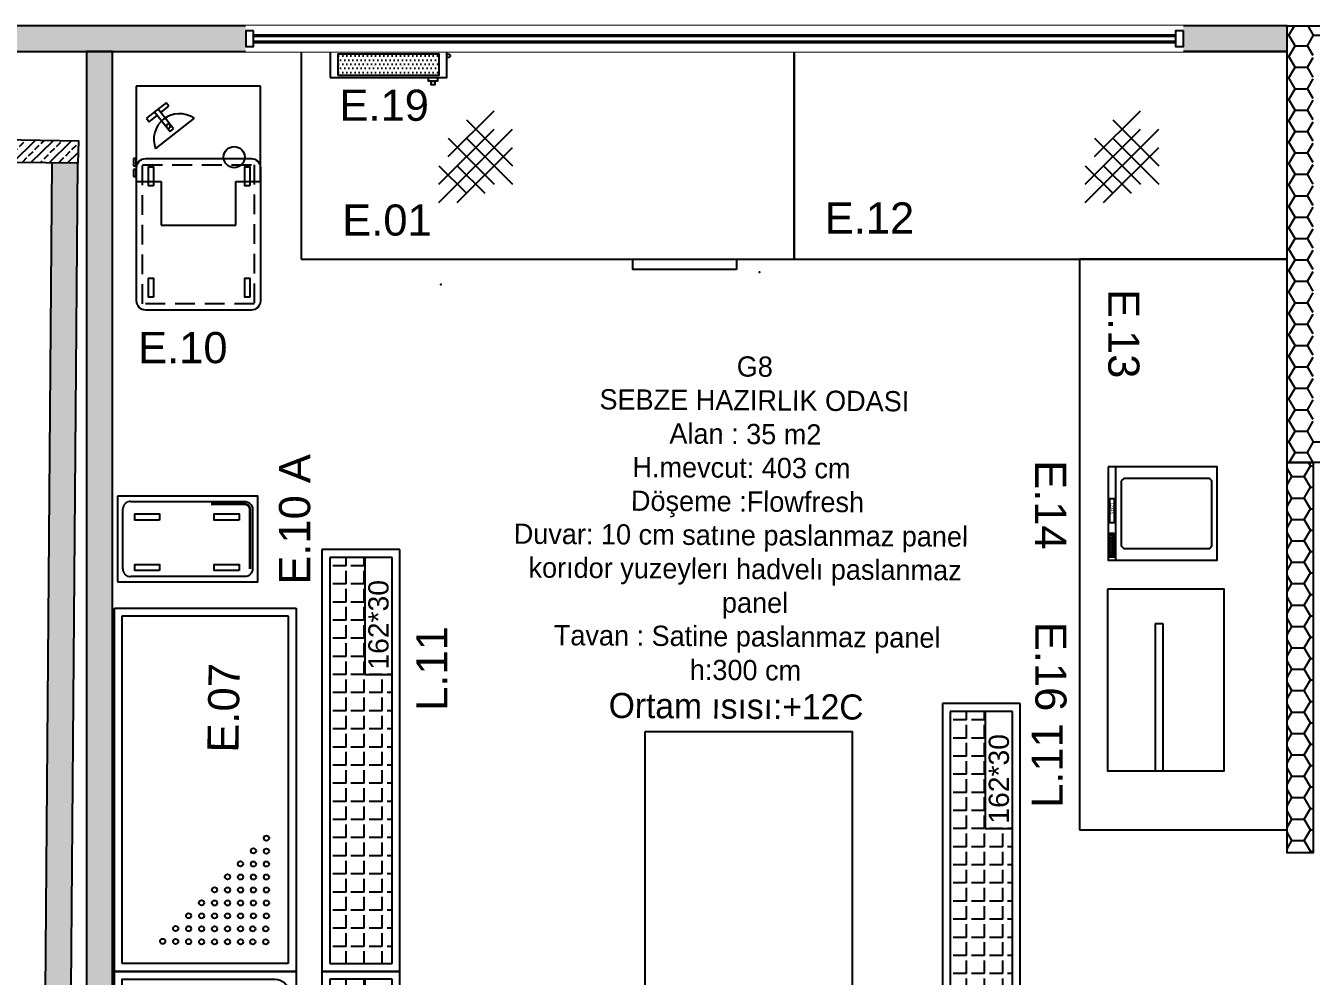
# Model space of a CAD drawing. Header units: millimetres. Extents: x 17474 to 44983, y -1049 to 14585.
# Drawn here: x 20660.9 to 21156.4, y 239.8 to 606.2 of the extents above; entities that cross this region are included whole.
import ezdxf

# ---------------------------------------------------------------- set-up
doc = ezdxf.new("R2010")
doc.units = ezdxf.units.MM
doc.set_wipeout_variables(frame=1)
doc.linetypes.add('DASHED', pattern=[19.05, 12.7, -6.35])
doc.linetypes.add('HIDDEN', pattern=[0.375, 0.25, -0.125])
for name, color, linetype in [('-DWG_DETAY1', 7, 'Continuous'), ('-DWG_DETAY2', 7, 'Continuous'), ('10 CM  SOĞUK ODA PANEL-PASLANMAZ KAPLAMA', 253, 'Continuous'), ('DUVARIC', 254, 'Continuous'), ('Kıtc-002 Çizgi', 7, 'Continuous'), ('Kıtc-028 Yer Izgarası', 252, 'Continuous'), ('S2000-001 Duvar', 6, 'Continuous'), ('S2000-002 Çizgi', 7, 'Continuous'), ('TXT-YOO', 7, 'Continuous'), ('YAZI-1_OGE', 255, 'Continuous')]:
    doc.layers.add(name, color=color, linetype=linetype)
doc.layers.add('INT-CAM', color=7, linetype='Continuous', true_color=0x71c1ba)
doc.styles.add('MEKAN', font='stylu.ttf', dxfattribs={"height": 13})
doc.styles.get("Standard").update_dxf_attribs({"font": 'arial.ttf'})
doc.styles.add('X_Roads$0$Standard', font='arial.ttf')
pattern_1 = [(44.669988, (-17068.903, -6479.164), (-3.5151114, 3.5558391), []), (44.669988, (-17065.373, -6479.1844), (-3.5151114, 3.5558391), [2.4, -1])]

# ---------------------------------------------------------------- blocks, each defined once
blk = doc.blocks.new('A$C08286D81')
at = {"layer": 'S2000-002 Çizgi'}
h = blk.add_hatch(dxfattribs=at)
h.set_pattern_fill('DOTS', color=256, style=0)
h.set_pattern_definition([(0, (-5258.2797, -8365.3325), (0.79375, 1.5875), [0, -1.5875])])
h.paths.add_polyline_path([(3, 11.83), (3, 3.83), (42, 3.83), (42, 11.83)])
for points in [[(0, 2.83), (45, 2.83), (45, 12.83), (0, 12.83)], [(3, 3.83), (42, 3.83), (42, 11.83), (3, 11.83)], [(45, 11.83), (45.9, 11.83), (46.2, 11.53), (46.2, 10.93), (45.9, 10.63), (45, 10.63)], [(37.83, 2.83), (41.38, 2.83), (41.38, 1.42), (37.83, 1.42)], [(38.9, 1.42), (40.31, 1.42), (40.31, 0), (38.9, 0)]]:
    blk.add_lwpolyline(points, close=True, dxfattribs=at)
blk = doc.blocks.new('A$C038F777B')
at = {"layer": '-DWG_DETAY1', "color": 0}
blk.add_lwpolyline([(0.6, 10.6), (0.6, 80.6), (140.6, 80.6), (140.6, 10.6)], close=True, dxfattribs=at)
at = {"layer": '-DWG_DETAY1', "color": 0, "linetype": 'Continuous'}
blk.add_lwpolyline([(3.6, 18.6), (3.6, 77.6), (137.6, 77.6), (137.6, 18.6, -0.414214), (132.6, 13.6), (8.6, 13.6, -0.414214)], format="xyb", close=True, dxfattribs=at)
at = {"layer": '-DWG_DETAY1', "color": 0}
blk.add_lwpolyline([(9.6, 71.6), (131.6, 71.6, -0.414214), (134.6, 68.6), (134.6, 19.6, -0.414214), (131.6, 16.6), (9.6, 16.6, -0.414214), (6.6, 19.6), (6.6, 68.6, -0.414214)], format="xyb", close=True, dxfattribs=at)
at = {"layer": '-DWG_DETAY2', "color": 0}
for points in [[(12.6, 70.6), (12.6, 60.6)], [(7.6, 65.6), (17.6, 65.6)]]:
    blk.add_lwpolyline(points, dxfattribs=at)
blk.add_circle((12.6, 65.6), 4, dxfattribs=at)
blk = doc.blocks.new('A$C011E478F')
at = {"layer": '-DWG_DETAY1', "color": 0, "linetype": 'Continuous'}
for p, q in [((0.6, 70.6), (140.6, 70.6)), ((0.6, 0.6), (0.6, 70.6)), ((140.6, 70.6), (140.6, 0.6)), ((3.6, 3.6), (3.6, 67.6)), ((3.6, 67.6), (137.6, 67.6)), ((137.6, 67.6), (137.6, 3.6)), ((140.6, 0.6), (0.6, 0.6)), ((137.6, 3.6), (3.6, 3.6))]:
    blk.add_line(p, q, dxfattribs=at)
at = {"layer": '-DWG_DETAY2', "color": 0}
for centre in [(12.21, 52.03), (12.13, 47.02), (17.13, 47.02), (12.06, 42.01), (17.06, 42.01), (22.06, 42.01), (11.98, 37), (16.98, 37), (21.98, 37), (27.06, 37.01), (11.98, 32), (16.98, 32), (21.98, 32), (26.98, 32), (32.06, 32.01), (11.98, 27), (16.98, 27), (21.98, 27), (26.98, 27), (31.98, 27), (37.06, 27.01), (11.98, 22), (16.98, 22), (21.98, 22), (26.98, 22), (31.98, 22), (36.98, 22), (42.06, 22.01), (11.98, 17.26), (16.98, 17.26), (21.98, 17), (26.98, 17), (31.98, 17), (36.98, 17), (41.98, 17), (47.06, 17.01), (11.98, 12.26), (16.98, 12.26), (21.98, 12), (26.98, 12), (31.98, 12), (36.98, 12), (41.98, 12), (46.98, 12), (51.98, 12)]:
    blk.add_circle(centre, 1, dxfattribs=at)
blk = doc.blocks.new('A$C7EDC4134')
for p, q in [((0, 49.54), (0, 86.28)), ((0, 86.28), (47.92, 86.28)), ((47.92, 86.28), (47.92, 49.54)), ((35.38, 78.55), (36.43, 79.85)), ((36.43, 79.85), (43.95, 73.91)), ((33.6, 69.89), (39.54, 77.4)), ((40.84, 76.36), (34.9, 68.84)), ((38.5, 76.09), (35.38, 78.55)), ((39.54, 77.4), (40.84, 76.36)), ((42.9, 72.61), (39.81, 75.05)), ((25.66, 73.9), (40.52, 62.28)), ((34.9, 68.84), (33.6, 69.89)), ((43.95, 73.91), (42.9, 72.61)), ((47.92, 55.65), (47.92, 58.38)), ((47.92, 58.38), (48.96, 58.38)), ((48.96, 55.65), (47.92, 55.65)), ((48.96, 58.38), (48.96, 55.65)), ((47.92, 51.49), (47.92, 54.22)), ((47.92, 54.22), (48.96, 54.22)), ((48.96, 51.49), (47.92, 51.49)), ((48.96, 54.22), (48.96, 51.49)), ((9.58, 49.54), (0, 49.54)), ((9.58, 32.77), (9.58, 49.54)), ((38.33, 49.54), (38.33, 32.77)), ((47.92, 49.54), (38.33, 49.54)), ((38.33, 32.77), (9.58, 32.77))]:
    blk.add_line(p, q)
at = {"ltscale": 0.6}
blk.add_lwpolyline([(3.63, 0), (44.29, 0, 0.414214), (47.83, 3.54), (47.83, 54.83, 0.414214), (44.29, 58.37), (3.63, 58.37, 0.414214), (0.09, 54.83), (0.09, 3.54, 0.414214)], format="xyb", close=True, dxfattribs=at)
at = {"linetype": 'DASHED', "ltscale": 0.6}
blk.add_lwpolyline([(2.45, 2.36), (45.47, 2.36), (45.47, 56.01), (2.45, 56.01)], close=True, dxfattribs=at)
at = {"ltscale": 0.6}
for points in [[(4.09, 47.87), (6.04, 47.87), (6.04, 55.25), (4.09, 55.25)], [(41.23, 47.87), (43.17, 47.87), (43.17, 55.25), (41.23, 55.25)], [(4.09, 4.93), (6.04, 4.93), (6.04, 12.3), (4.09, 12.3)], [(41.23, 4.93), (43.17, 4.93), (43.17, 12.3), (41.23, 12.3)]]:
    blk.add_lwpolyline(points, close=True, dxfattribs=at)
at = {"extrusion": (0, 0, -1)}
for centre, major_axis, start_param, end_param in [((31.3, 65.82), (6.97, -6.97), 3.317541, 5.874128), ((35.56, 70.85), (0.544, 0.544), 2.356194, 5.497787), ((35.56, 70.85), (0.544, -0.544), 3.926991, 7.068583), ((10.19, 58.95), (2.89, -2.89), 0.785398, 7.068583)]:
    blk.add_ellipse(centre, major_axis=major_axis, ratio=1, start_param=start_param, end_param=end_param, dxfattribs=at)
blk = doc.blocks.new('A$C4F8968D0')
blk.add_line((13.15, 18.31), (13.15, 21.31))
at = {"layer": 'S2000-002 Çizgi'}
for p, q in [((13.15, 21.31), (70, 21.31)), ((13.15, 18.31), (70, 18.31))]:
    blk.add_line(p, q, dxfattribs=at)
blk.add_lwpolyline([(0, 0), (70, 0), (70, 45), (0, 45)], close=True, dxfattribs=at)
blk = doc.blocks.new('A$C36841426')
at = {"layer": 'S2000-002 Çizgi'}
for p, q in [((36, 3), (0, 3)), ((25.59, 1.48), (34.9, 1.48)), ((26.55, 2.36), (26.55, 0.61)), ((27.5, 2.36), (27.5, 0.61)), ((28.45, 2.36), (28.45, 0.61)), ((29.4, 2.36), (29.4, 0.61)), ((30.35, 2.36), (30.35, 0.61)), ((31.3, 2.36), (31.3, 0.61)), ((32.25, 2.36), (32.25, 0.61)), ((33.2, 2.36), (33.2, 0.61)), ((34.15, 2.36), (34.15, 0.61))]:
    blk.add_line(p, q, dxfattribs=at)
for points in [[(0, 0), (36, 0), (36, 42), (0, 42)], [(5.5, 5), (30.5, 5), (31.5, 6), (31.5, 39), (30.5, 40), (5.5, 40), (4.5, 39), (4.5, 6)], [(12.32, 2.36), (21.62, 2.36), (21.62, 0.61), (12.32, 0.61)], [(25.59, 2.36), (34.9, 2.36), (34.9, 0.61), (25.59, 0.61)]]:
    blk.add_lwpolyline(points, close=True, dxfattribs=at)
blk.add_text('12345', height=1.12, dxfattribs=at).set_placement((13.85, 1))
blk = doc.blocks.new('gn-11')
at = {"layer": '-DWG_DETAY1', "color": 0}
blk.add_lwpolyline([(0, -32), (0, -54), (33, -54), (33, -34)], dxfattribs=at)
for points in [[(28, -52), (5, -52, -0.414214), (2, -49), (2, -32, -0.414214)], [(31, -34), (31, -49, -0.414214), (28, -52)]]:
    blk.add_lwpolyline(points, format="xyb", dxfattribs=at)
at = {"layer": '-DWG_DETAY1', "color": 0, "const_width": 1}
blk.add_lwpolyline([(30, -36), (30, -48.8, -0.414214), (27.8, -51), (5, -51)], format="xyb", dxfattribs=at)
at = {"layer": '-DWG_DETAY2', "color": 0, "linetype": 'HIDDEN'}
for points in [[(33, 0), (0, 0), (0, -32)], [(33, -34), (33, 0)]]:
    blk.add_lwpolyline(points, dxfattribs=at)
blk.add_lwpolyline([(2, -32), (2, -5, -0.414214), (5, -2), (28, -2, -0.414214), (31, -5), (31, -34, -0.414214)], format="xyb", dxfattribs=at)
blk = doc.blocks.new('A$C1B443156')
for points in [[(7.19, 28.69), (16.75, 28.69), (16.75, 26.36), (7.19, 26.36)], [(37.85, 28.69), (47.4, 28.69), (47.4, 26.36), (37.85, 26.36)], [(7.19, 9.18), (16.75, 9.18), (16.75, 6.85), (7.19, 6.85)], [(37.85, 9.18), (47.4, 9.18), (47.4, 6.85), (37.85, 6.85)]]:
    blk.add_lwpolyline(points, close=True)
at = {"rotation": 270}
blk.add_blockref('gn-11', (54, 33), dxfattribs=at)
blk = doc.blocks.new('T_PC')
at = {"layer": '-DWG_DETAY2', "color": 0}
for points in [[(27.93, 27.07), (45.61, 44.75)], [(35, 41.21), (52.68, 23.54)], [(24.39, 9.39), (52.68, 37.68)], [(24.39, 16.46), (45.61, 37.68)], [(27.93, 34.14), (45.61, 16.46)], [(31.46, 9.39), (52.68, 30.61)], [(35, 34.14), (52.68, 16.46)], [(24.39, 23.54), (35, 12.93)], [(31.46, 23.54), (42.07, 12.93)]]:
    blk.add_lwpolyline(points, dxfattribs=at)
blk = doc.blocks.new('A$C42E62341')
at = {"layer": 'Kıtc-028 Yer Izgarası'}
for p, q in [((162.6, 30), (0, 30)), ((0, 30), (0, 0)), ((162.6, 0), (162.6, 30)), ((159.6, 27), (3, 27)), ((3, 27), (3, 3)), ((9.65, 20.72), (9.65, 25.8)), ((16.63, 20.72), (16.63, 25.8)), ((23.62, 20.72), (23.62, 25.8)), ((30.6, 20.72), (30.6, 25.8)), ((37.59, 20.72), (37.59, 25.8)), ((44.57, 20.72), (44.57, 25.8)), ((51.56, 20.72), (51.56, 25.8)), ((58.54, 20.72), (58.54, 25.8)), ((65.53, 20.72), (65.53, 25.8)), ((72.51, 20.72), (72.51, 25.8)), ((79.5, 20.72), (79.5, 25.8)), ((86.48, 20.72), (86.48, 25.8)), ((93.47, 20.72), (93.47, 25.8)), ((100.45, 20.72), (100.45, 25.8)), ((107.44, 20.72), (107.44, 25.8)), ((114.42, 20.72), (114.42, 25.8)), ((121.41, 20.72), (121.41, 25.8)), ((128.39, 20.72), (128.39, 25.8)), ((135.38, 20.72), (135.38, 25.8)), ((142.36, 20.72), (142.36, 25.8)), ((149.35, 20.72), (149.35, 25.8)), ((156.33, 20.72), (156.33, 25.8)), ((159.6, 3), (159.6, 27)), ((3, 20.72), (7.74, 20.72)), ((9.65, 20.72), (14.73, 20.72)), ((16.63, 20.72), (21.71, 20.72)), ((23.62, 20.72), (28.7, 20.72)), ((30.6, 20.72), (35.68, 20.72)), ((37.59, 20.72), (42.67, 20.72)), ((44.57, 20.72), (49.65, 20.72)), ((51.56, 20.72), (56.64, 20.72)), ((58.54, 20.72), (63.62, 20.72)), ((65.53, 20.72), (70.61, 20.72)), ((72.51, 20.72), (77.59, 20.72)), ((79.5, 20.72), (84.58, 20.72)), ((86.48, 20.72), (91.56, 20.72)), ((93.47, 20.72), (98.55, 20.72)), ((100.45, 20.72), (105.53, 20.72)), ((107.44, 20.72), (112.52, 20.72)), ((114.42, 20.72), (119.5, 20.72)), ((121.41, 20.72), (126.49, 20.72)), ((128.39, 20.72), (133.47, 20.72)), ((135.38, 20.72), (140.46, 20.72)), ((142.36, 20.72), (147.44, 20.72)), ((149.35, 20.72), (154.43, 20.72)), ((156.33, 20.72), (159.6, 20.72)), ((9.65, 13.74), (9.65, 18.82)), ((16.63, 13.74), (16.63, 18.82)), ((23.62, 13.74), (23.62, 18.82)), ((30.6, 13.74), (30.6, 18.82)), ((37.59, 13.74), (37.59, 18.82)), ((44.57, 13.74), (44.57, 18.82)), ((51.56, 13.74), (51.56, 18.82)), ((58.54, 13.74), (58.54, 18.82)), ((65.53, 13.74), (65.53, 18.82)), ((72.51, 13.74), (72.51, 18.82)), ((79.5, 13.74), (79.5, 18.82)), ((86.48, 13.74), (86.48, 18.82)), ((93.47, 13.74), (93.47, 18.82)), ((100.45, 13.74), (100.45, 18.82)), ((107.44, 13.74), (107.44, 18.82)), ((114.42, 13.74), (114.42, 18.82)), ((121.41, 13.74), (121.41, 18.82)), ((128.39, 13.74), (128.39, 18.82)), ((135.38, 13.74), (135.38, 18.82)), ((142.36, 13.74), (142.36, 18.82)), ((149.35, 13.74), (149.35, 18.82)), ((156.33, 13.74), (156.33, 18.82)), ((3, 13.74), (7.74, 13.74)), ((9.65, 13.74), (14.73, 13.74)), ((9.65, 6.75), (9.65, 11.83)), ((16.63, 13.74), (21.71, 13.74)), ((16.63, 6.75), (16.63, 11.83)), ((23.62, 13.74), (28.7, 13.74)), ((23.62, 6.75), (23.62, 11.83)), ((30.6, 13.74), (35.68, 13.74)), ((30.6, 6.75), (30.6, 11.83)), ((37.59, 13.74), (42.67, 13.74)), ((37.59, 6.75), (37.59, 11.83)), ((44.57, 13.74), (49.65, 13.74)), ((44.57, 6.75), (44.57, 11.83)), ((51.56, 13.74), (56.64, 13.74)), ((51.56, 6.75), (51.56, 11.83)), ((58.54, 13.74), (63.62, 13.74)), ((58.54, 6.75), (58.54, 11.83)), ((65.53, 13.74), (70.61, 13.74)), ((65.53, 6.75), (65.53, 11.83)), ((72.51, 13.74), (77.59, 13.74)), ((72.51, 6.75), (72.51, 11.83)), ((79.5, 13.74), (84.58, 13.74)), ((79.5, 6.75), (79.5, 11.83)), ((86.48, 13.74), (91.56, 13.74)), ((86.48, 6.75), (86.48, 11.83)), ((93.47, 13.74), (98.55, 13.74)), ((93.47, 6.75), (93.47, 11.83)), ((100.45, 13.74), (105.53, 13.74)), ((100.45, 6.75), (100.45, 11.83)), ((107.44, 13.74), (112.52, 13.74)), ((107.44, 6.75), (107.44, 11.83)), ((114.42, 13.74), (119.5, 13.74)), ((159.6, 13.5), (114.42, 13.5)), ((114.42, 13.5), (114.42, 3)), ((114.42, 6.75), (114.42, 11.83)), ((121.41, 13.74), (126.49, 13.74)), ((128.39, 13.74), (133.47, 13.74)), ((135.38, 13.74), (140.46, 13.74)), ((142.36, 13.74), (147.44, 13.74)), ((149.35, 13.74), (154.43, 13.74)), ((156.33, 13.74), (159.6, 13.74)), ((159.6, 3), (159.6, 13.5)), ((3, 6.75), (7.74, 6.75)), ((9.65, 6.75), (14.73, 6.75)), ((16.63, 6.75), (21.71, 6.75)), ((23.62, 6.75), (28.7, 6.75)), ((30.6, 6.75), (35.68, 6.75)), ((37.59, 6.75), (42.67, 6.75)), ((44.57, 6.75), (49.65, 6.75)), ((51.56, 6.75), (56.64, 6.75)), ((58.54, 6.75), (63.62, 6.75)), ((65.53, 6.75), (70.61, 6.75)), ((72.51, 6.75), (77.59, 6.75)), ((79.5, 6.75), (84.58, 6.75)), ((86.48, 6.75), (91.56, 6.75)), ((93.47, 6.75), (98.55, 6.75)), ((100.45, 6.75), (105.53, 6.75)), ((107.44, 6.75), (112.52, 6.75)), ((0, 0), (162.6, 0)), ((3, 3), (159.6, 3)), ((9.65, 3), (9.65, 4.85)), ((16.63, 3), (16.63, 4.85)), ((23.62, 3), (23.62, 4.85)), ((30.6, 3), (30.6, 4.85)), ((37.59, 3), (37.59, 4.85)), ((44.57, 3), (44.57, 4.85)), ((51.56, 3), (51.56, 4.85)), ((58.54, 3), (58.54, 4.85)), ((65.53, 3), (65.53, 4.85)), ((72.51, 3), (72.51, 4.85)), ((79.5, 3), (79.5, 4.85)), ((86.48, 3), (86.48, 4.85)), ((93.47, 3), (93.47, 4.85)), ((100.45, 3), (100.45, 4.85)), ((107.44, 3), (107.44, 4.85)), ((114.42, 3), (114.42, 4.85)), ((118.87, 3), (159.6, 3))]:
    blk.add_line(p, q, dxfattribs=at)
blk.add_text('162*30', height=7.8, dxfattribs=at).set_placement((116.33, 4.35))

msp = doc.modelspace()

# ---------------------------------------------------------------- hatches: boundary and pattern name
at = {"layer": '10 CM  SOĞUK ODA PANEL-PASLANMAZ KAPLAMA'}
h = msp.add_hatch(dxfattribs=at)
h.set_pattern_fill('HONEY', color=256, scale=1.5)
h.set_pattern_definition([(0, (14656.986, 2113.2878), (7.14375, 4.124446), [4.7625, -9.525]), (120, (14656.986, 2113.2878), (-7.14375, 4.124446), [4.7625, -9.525]), (60, (14656.986, 2113.2878), (2e-08, 8.248892), [-9.525, 4.7625])])
h.paths.add_polyline_path([(21147.1, 596.16), (21147.1, 606.16), (18513.31, 606.16), (18513.31, 596.16)])
h = msp.add_hatch(dxfattribs=at)
h.set_pattern_fill('HONEY', color=256, scale=1.5)
h.set_pattern_definition([(0, (-17068.903, -6479.164), (7.14375, 4.12444597), [4.7625, -9.525]), (120, (-17068.903, -6479.164), (-7.14375, 4.124446), [4.7625, -9.525]), (60, (-17068.903, -6479.164), (2e-08, 8.24889196), [-9.525, 4.7625])])
h.paths.add_polyline_path([(21147.1, 606.15), (21213.94, 606.15), (21213.94, 437.77), (21147.1, 437.77)])
h.paths.add_polyline_path([(21157.1, 596.15), (21203.94, 596.15), (21203.94, 447.77), (21157.1, 447.77)], flags=16)
h = msp.add_hatch(dxfattribs=at)
h.set_pattern_fill('HONEY', color=256, scale=1.5)
h.set_pattern_definition([(0, (14799.5987, 2127.788), (7.14375, 4.124446), [4.7625, -9.525]), (120, (14799.5987, 2127.788), (-7.14375, 4.124446), [4.7625, -9.525]), (60, (14799.5987, 2127.788), (2e-08, 8.248892), [-9.525, 4.7625])])
h.paths.add_polyline_path([(20684.34, -189.76), (20694.34, -189.76), (20694.34, 596.16), (20684.33, 596.16)])
h = msp.add_hatch(dxfattribs=at)
h.set_pattern_fill('HONEY', color=256, scale=1.5)
h.set_pattern_definition([(0, (14969.5863, 1995.5105), (7.14375, 4.124446), [4.7625, -9.525]), (120, (14969.5863, 1995.5105), (-7.14375, 4.124446), [4.7625, -9.525]), (60, (14969.5863, 1995.5105), (2e-08, 8.248892), [-9.525, 4.7625])])
h.paths.add_polyline_path([(21157.1, 437.77), (21157.1, 287.33), (21147.1, 287.33), (21147.1, 437.77)])
at = {"layer": 'DUVARIC'}
h = msp.add_hatch(dxfattribs=at)
h.set_pattern_fill('JIS_STN_2.5', color=256, scale=2, angle=-0.33)
h.set_pattern_definition(pattern_1)
h.paths.add_polyline_path([(20680.99, 553.2), (20522.79, 554.89), (20523.03, 564.49), (20659.19, 562.2), (20681.19, 561.8)])
h = msp.add_hatch(dxfattribs=at)
h.set_pattern_fill('JIS_STN_2.5', color=256, scale=2, angle=-0.33)
h.set_pattern_definition(pattern_1)
edge = h.paths.add_edge_path()
edge.add_line((22025.39, -209.9), (21875.39, -206.7))
edge.add_line((21875.39, -206.7), (21875.39, -200.1))
edge.add_line((21875.39, -200.1), (21854.69, -200.1))
edge.add_line((21854.69, -200.1), (21805.29, -199.4))
edge.add_line((21805.29, -199.4), (21805.29, -225.6))
edge.add_line((21805.29, -225.6), (21482.69, -221.4))
edge.add_line((21482.69, -221.4), (21216.09, -217.8))
edge.add_line((21216.09, -217.8), (21216.09, -192.8))
edge.add_line((21216.09, -192.8), (21183.19, -193.5))
edge.add_line((21183.19, -193.5), (21129.49, -193.2))
edge.add_line((21129.49, -193.2), (21128.69, -216.7))
edge.add_line((21128.69, -216.7), (20674.79, -210.9))
edge.add_line((20674.79, -210.9), (20680.99, 553.2))
edge.add_line((20680.99, 553.2), (20670.99, 553.28))
edge.add_line((20670.99, 553.28), (20664.64, -229.47))
edge.add_line((20664.64, -229.47), (21148.07, -235.65))
edge.add_line((21148.07, -235.65), (21148.87, -212.01))
edge.add_line((21148.87, -212.01), (21183.4, -212.2))
edge.add_line((21183.4, -212.2), (21196.15, -211.93))
edge.add_line((21196.15, -211.93), (21196.15, -236.23))
edge.add_line((21196.15, -236.23), (21482.49, -240.1))
edge.add_line((21482.49, -240.1), (21825.35, -244.56))
edge.add_line((21825.35, -244.56), (21825.35, -218.38))
edge.add_line((21825.35, -218.38), (21854.6, -218.8))
edge.add_line((21854.6, -218.8), (21855.45, -218.8))
edge.add_line((21855.45, -218.8), (21855.45, -224.98))
edge.add_line((21855.45, -224.98), (22025.02, -228.59))
edge.add_line((22025.02, -228.59), (22025.34, -209.9))

# ---------------------------------------------------------------- linework, layer by layer
at = {"layer": '10 CM  SOĞUK ODA PANEL-PASLANMAZ KAPLAMA'}
for points in [[(21147.1, 606.16), (18513.31, 606.16), (18513.31, 596.16), (21147.1, 596.16)], [(21147.1, 606.15), (21213.94, 606.15), (21213.94, 437.77), (21147.1, 437.77)]]:
    msp.add_lwpolyline(points, close=True, dxfattribs=at)
for points in [[(20684.34, -189.76), (20694.34, -189.76), (20694.34, 596.16), (20684.33, 596.16), (20684.34, -189.76)], [(21157.1, 437.77), (21157.1, 287.33), (21147.1, 287.33), (21147.1, 437.77), (21157.1, 437.77)]]:
    msp.add_lwpolyline(points, dxfattribs=at)
at = {"layer": 'DUVARIC'}
msp.add_lwpolyline([(20680.99, 553.2), (20522.79, 554.89), (20523.03, 564.49), (20659.19, 562.2), (20681.19, 561.8)], close=True, dxfattribs=at)
msp.add_lwpolyline([(21805.29, -225.6), (21482.69, -221.4), (21216.09, -217.8), (21216.09, -192.8), (21183.19, -193.5), (21129.49, -193.2), (21128.69, -216.7), (20674.79, -210.9), (20680.99, 553.2), (20670.99, 553.28), (20664.64, -229.47), (21148.07, -235.65), (21148.87, -212.01), (21183.4, -212.2), (21196.15, -211.93), (21196.15, -236.23), (21482.49, -240.1), (21825.35, -244.56)], dxfattribs=at)
at = {"layer": 'S2000-001 Duvar', "color": 74}
for points in [[(20767.1, 516.16), (20957.1, 516.16), (20957.1, 596.16), (20767.1, 596.16)], [(20957.1, 516.16), (21147.1, 516.16), (21147.1, 596.16), (20957.1, 596.16)], [(20899.56, 334.02), (20899.56, 104.02), (20979.56, 104.02), (20979.56, 334.02)]]:
    msp.add_lwpolyline(points, close=True, dxfattribs=at)
at = {"layer": 'S2000-001 Duvar', "color": 0}
msp.add_lwpolyline([(20934.91, 512.16), (20894.91, 512.16), (20894.91, 516.16), (20934.91, 516.16)], close=True, dxfattribs=at)
at = {"layer": 'S2000-001 Duvar'}
msp.add_lwpolyline([(21067.1, 296.16), (21147.1, 296.16), (21147.1, 516.16), (21067.1, 516.16)], close=True, dxfattribs=at)
at = {"layer": 'S2000-001 Duvar', "color": 3}
for p in [(20943.73, 511.2), (20820.93, 506.38)]:
    msp.add_point(p, dxfattribs=at)

# ---------------------------------------------------------------- block references
at = {"layer": 'Kıtc-002 Çizgi'}
for name, p, rotation in [('A$C36841426', (21078.12, 436.19), 270), ('A$C42E62341', (20805.1, 241.64), 90), ('A$C42E62341', (21044.22, 182.25), 90), ('A$C42E62341', (20805.1, 79.04), 90)]:
    msp.add_blockref(name, p, dxfattribs=dict(at, rotation=rotation))
at = {"layer": 'S2000-001 Duvar', "xscale": -1}
msp.add_blockref('A$C7EDC4134', (20751.44, 496.56), dxfattribs=at)
at = {"layer": 'S2000-001 Duvar', "color": 74}
for p in [(20795.8, 528.65), (21044.92, 528.65)]:
    msp.add_blockref('T_PC', p, dxfattribs=at)
at = {"layer": 'S2000-001 Duvar', "rotation": 180}
msp.add_blockref('A$C1B443156', (20750.34, 424.8), dxfattribs=at)
at = {"layer": 'S2000-002 Çizgi'}
msp.add_blockref('A$C08286D81', (20778.27, 583.33), dxfattribs=at)
for name, p, rotation in [('A$C4F8968D0', (21077.87, 388.94), 269.9999999999999), ('A$C011E478F', (20765.7, 241.04), 89.9999999999998), ('A$C038F777B', (20775.7, 101.04), 89.9999999999998)]:
    msp.add_blockref(name, p, dxfattribs=dict(at, rotation=rotation))

# ---------------------------------------------------------------- texts
at = {"layer": 'S2000-001 Duvar', "char_height": 12, "attachment_point": 1, "style": 'X_Roads$0$Standard'}
for s, insert in [('{\\C0;E.01}', (20782.9, 537.26)), ('{\\C0;E.12}', (20968.88, 538.06)), ('{\\C0;E.10}', (20704.22, 488.08))]:
    msp.add_mtext_dynamic_manual_height_columns(s, width=300.4683, gutter_width=50, heights=[24.02], dxfattribs=dict(at, insert=insert))
for s, insert, rotation in [('{\\C0;E.13}', (21090.16, 504.69), 270), ('{\\C0;E.10 A}', (20758.55, 390.71), 90), ('{\\C0;E.14}', (21061.95, 438.68), 270), ('{\\C0;E.16}', (21062.05, 376.38), 270), ('{\\C0;E.07}', (20730.89, 326.08), 89.0871), ('{\\C0;L.11}', (21048.58, 304.66), 90)]:
    msp.add_mtext_dynamic_manual_height_columns(s, width=300.4683, gutter_width=50, heights=[24.02], dxfattribs=dict(at, insert=insert, rotation=rotation))
at = {"layer": 'S2000-002 Çizgi', "insert": (20781.83, 581.51), "char_height": 12, "attachment_point": 1, "style": 'X_Roads$0$Standard'}
msp.add_mtext_dynamic_manual_height_columns('E.19', width=300.4683, gutter_width=50, heights=[24.02], dxfattribs=at)
at = {"layer": 'TXT-YOO', "insert": (20842.58, 479.34), "char_height": 7.8, "width": 199.4252, "attachment_point": 1, "rotation": 359.6197, "style": 'MEKAN'}
msp.add_mtext('\\pi92.41797;G8\\P\\pi39.59381;SEBZE HAZIRLIK ODASI     \\P\\pi66.63685;Alan : 35 m2\\P\\pi52.45867;H.mevcut: 403 cm   \\P\\pi51.97331;Döşeme :Flowfresh \\P\\pi6.89205;Duvar: 10 cm satıne paslanmaz panel \\P\\pi12.66496;korıdor yuzeylerı hadvelı paslanmaz \\P\\pi87.31028;panel \\P\\pi22.59483;Tavan : Satine paslanmaz panel\\P\\pi75.09351;h:300 cm\\P\\pi43.93305;{\\H1.2414x;\\C14;\\c173;Ortam ısısı:+12C\\C256; }\\P\\pi93.90545;   ', dxfattribs=at)
at = {"layer": 'YAZI-1_OGE', "insert": (20811.41, 342.09), "char_height": 12, "attachment_point": 1, "rotation": 90, "style": 'X_Roads$0$Standard'}
msp.add_mtext_dynamic_manual_height_columns('{\\C0;L.11}', width=300.4683, gutter_width=50, heights=[24.02], dxfattribs=at)

# ---------------------------------------------------------------- next in the draw order: wipeouts: each hides what was drawn before it
msp.add_wipeout([(20745.72, 596.16), (20745.72, 606.16), (21107.1, 606.16), (21107.1, 596.16)])

# ---------------------------------------------------------------- next in the draw order: linework, layer by layer
at = {"layer": 'INT-CAM'}
for points in [[(21104.1, 601.99), (20748.72, 601.99), (20748.72, 602.59), (21104.1, 602.59), (21104.1, 601.99)], [(21104.1, 599.59), (20748.72, 599.59), (20748.72, 600.19), (21104.1, 600.19), (21104.1, 599.59)]]:
    msp.add_lwpolyline(points, dxfattribs=at)
at = {"layer": 'YAZI-1_OGE'}
for points in [[(20748.72, 604.16), (20745.72, 604.16), (20745.72, 598.16), (20748.72, 598.16), (20748.72, 604.16)], [(21107.1, 604.16), (21104.1, 604.16), (21104.1, 598.16), (21107.1, 598.16), (21107.1, 604.16)]]:
    msp.add_lwpolyline(points, dxfattribs=at)

doc.saveas('drawing.dxf')
